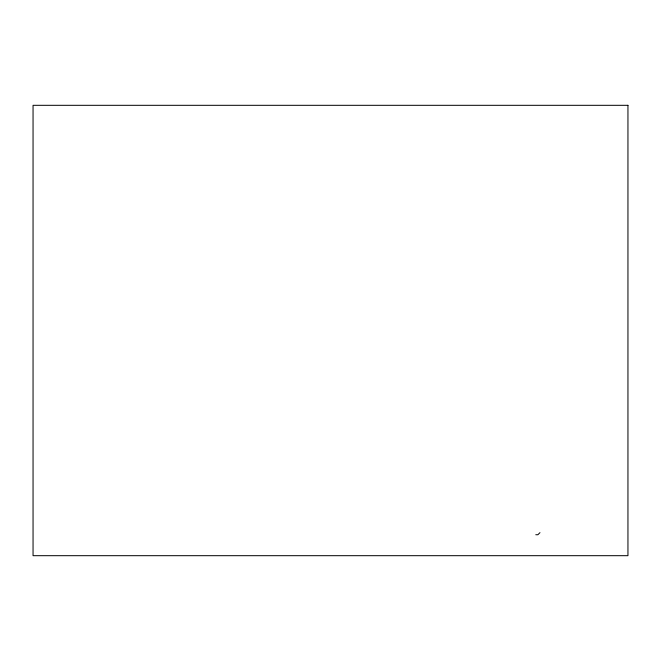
<?xml version="1.0" encoding="UTF-8"?>
<svg xmlns="http://www.w3.org/2000/svg" width="661" height="661" viewBox="0 0 661 661"><rect width="100%" height="100%" fill="white"/><g stroke="black" fill="none" stroke-linecap="round" stroke-linejoin="round"><path stroke-width="0.99" d="M539.971 532.642L537.88 534.732L535.782 534.732M627.95 105.314L33.05 105.314L33.05 555.686L627.95 555.686L627.95 105.314"/></g></svg>
